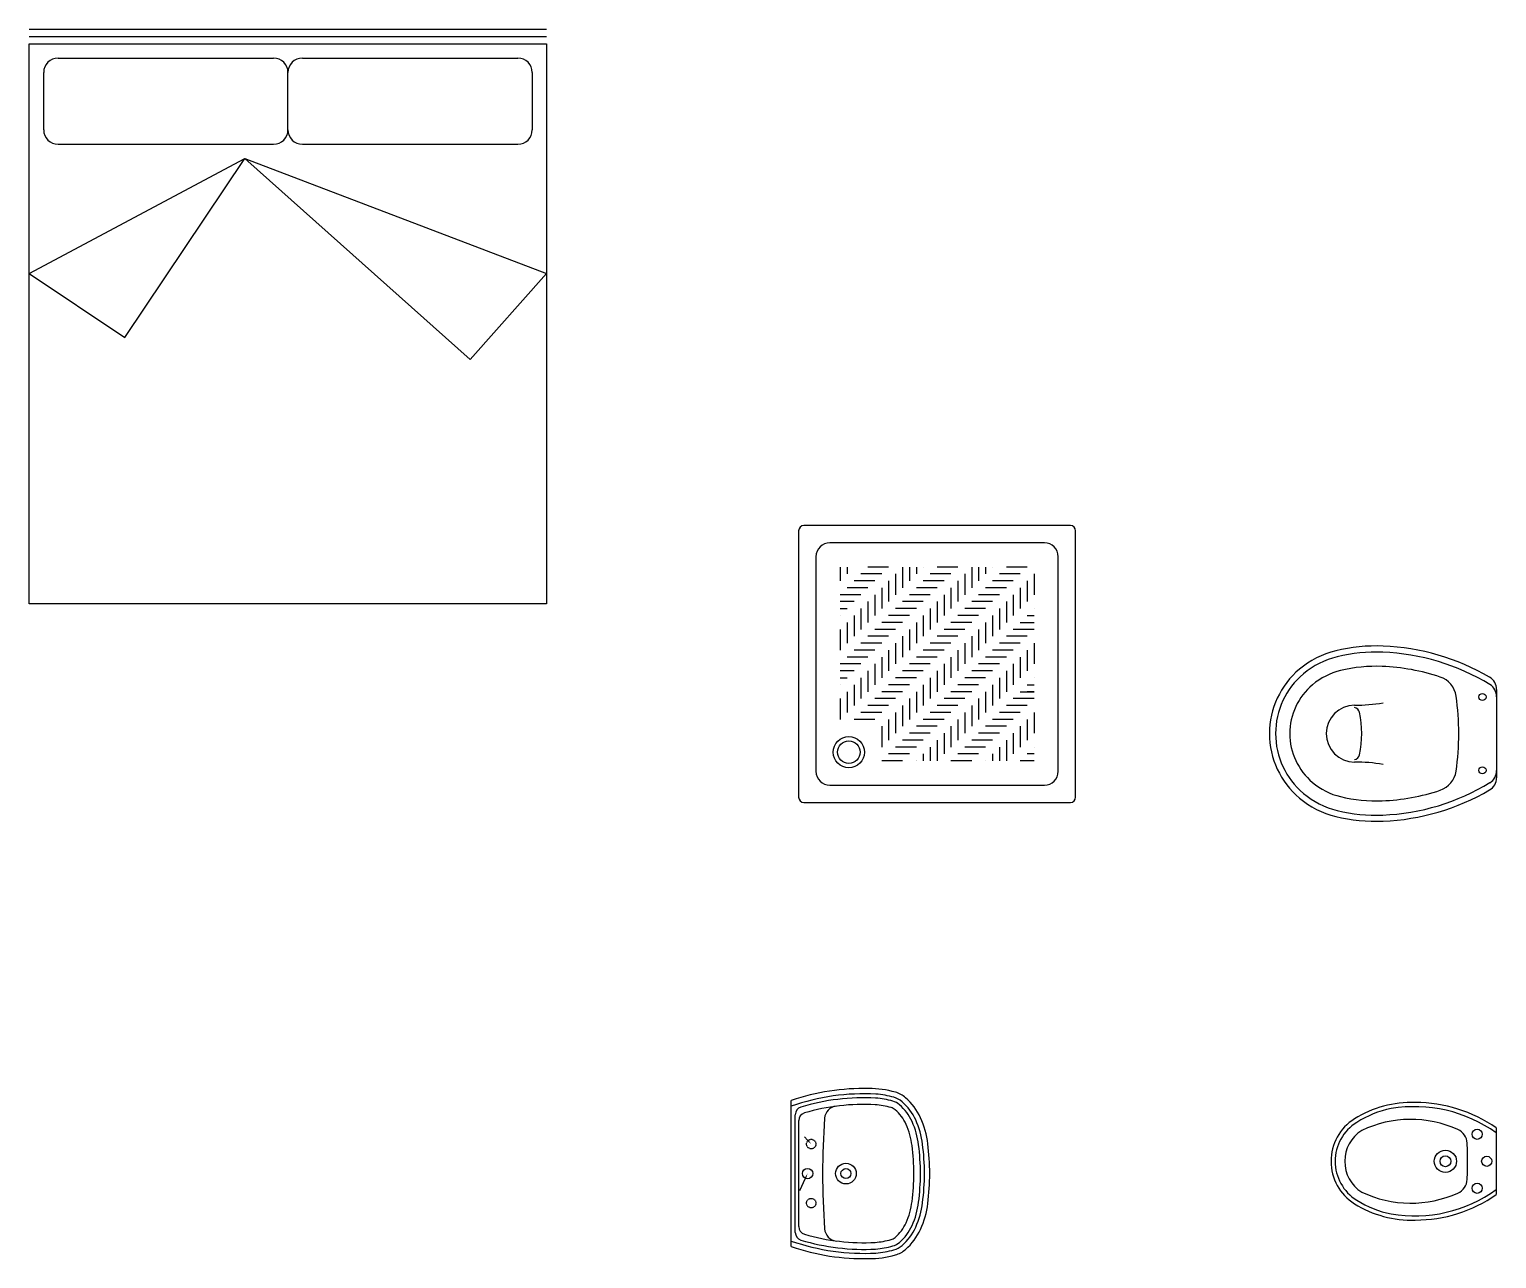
# Model space of a CAD drawing. Header units: inches. Extents: x 459 to 921, y 1140 to 1527.
import ezdxf

# ---------------------------------------------------------------- set-up
doc = ezdxf.new("R2010")
doc.units = ezdxf.units.IN
doc.header["$MEASUREMENT"] = 0
doc.linetypes.add('HIDDEN', pattern=[0.375, 0.25, -0.125])
doc.layers.add('arredi bagno', color=2, linetype='Continuous')

msp = doc.modelspace()

# ---------------------------------------------------------------- linework, layer by layer
at = {"layer": 'arredi bagno'}
for p, q in [((622.09, 1527.06), (459.42, 1527.06)), ((459.42, 1524.8), (622.09, 1524.8)), ((459.42, 1522.54), (622.09, 1522.54)), ((459.42, 1346.32), (459.42, 1522.54)), ((622.09, 1522.54), (622.09, 1346.32)), ((463.94, 1495.43), (463.94, 1513.51)), ((468.46, 1518.03), (536.24, 1518.03)), ((540.76, 1495.43), (540.76, 1513.51)), ((545.28, 1518.03), (613.06, 1518.03)), ((617.57, 1513.51), (617.57, 1495.43)), ((468.46, 1490.91), (536.24, 1490.91)), ((545.28, 1490.91), (613.06, 1490.91)), ((459.42, 1450.25), (527.2, 1486.4)), ((489.44, 1430.11), (527.2, 1486.4)), ((527.2, 1486.4), (622.09, 1450.25)), ((527.2, 1486.4), (598.04, 1423.26)), ((459.42, 1450.25), (489.44, 1430.11)), ((598.04, 1423.26), (622.09, 1450.25)), ((622.09, 1346.32), (459.42, 1346.32))]:
    msp.add_line(p, q, dxfattribs=at)
at = {"layer": 'arredi bagno', "linetype": 'Continuous'}
for p, q in [((786.8, 1371), (702.97, 1371)), ((701.34, 1369.36), (701.34, 1285.54)), ((788.43, 1285.54), (788.43, 1369.36)), ((706.78, 1361.2), (706.78, 1293.7)), ((778.63, 1365.55), (711.14, 1365.55)), ((782.99, 1293.7), (782.99, 1361.2)), ((714.4, 1357.93), (714.4, 1353.58)), ((716.58, 1357.93), (716.58, 1355.76)), ((729.64, 1357.93), (723.11, 1357.93)), ((734, 1357.93), (734, 1351.4)), ((736.18, 1357.93), (736.18, 1353.58)), ((738.35, 1357.93), (738.35, 1355.76)), ((751.42, 1357.93), (744.88, 1357.93)), ((755.77, 1357.93), (755.77, 1351.4)), ((757.95, 1357.93), (757.95, 1353.58)), ((760.13, 1357.93), (760.13, 1355.76)), ((773.19, 1357.93), (766.66, 1357.93)), ((725.29, 1353.58), (718.76, 1353.58)), ((727.47, 1355.76), (720.93, 1355.76)), ((729.64, 1353.58), (729.64, 1347.05)), ((731.82, 1355.76), (731.82, 1349.22)), ((747.06, 1353.58), (740.53, 1353.58)), ((749.24, 1355.76), (742.71, 1355.76)), ((751.42, 1353.58), (751.42, 1347.05)), ((753.59, 1355.76), (753.59, 1349.22)), ((768.84, 1353.58), (762.3, 1353.58)), ((771.01, 1355.76), (764.48, 1355.76)), ((773.19, 1353.58), (773.19, 1347.05)), ((775.37, 1355.76), (775.37, 1349.22)), ((720.93, 1349.22), (714.4, 1349.22)), ((723.11, 1351.4), (716.58, 1351.4)), ((725.29, 1349.22), (725.29, 1342.69)), ((727.47, 1351.4), (727.47, 1344.87)), ((742.71, 1349.22), (736.18, 1349.22)), ((744.88, 1351.4), (738.35, 1351.4)), ((747.06, 1349.22), (747.06, 1342.69)), ((749.24, 1351.4), (749.24, 1344.87)), ((764.48, 1349.22), (757.95, 1349.22)), ((766.66, 1351.4), (760.13, 1351.4)), ((768.84, 1349.22), (768.84, 1342.69)), ((771.01, 1351.4), (771.01, 1344.87)), ((718.76, 1347.05), (714.4, 1347.05)), ((714.4, 1344.87), (716.58, 1344.87)), ((720.93, 1344.87), (720.93, 1338.34)), ((723.11, 1347.05), (723.11, 1340.52)), ((738.35, 1344.87), (731.82, 1344.87)), ((740.53, 1347.05), (734, 1347.05)), ((742.71, 1344.87), (742.71, 1338.34)), ((744.88, 1347.05), (744.88, 1340.52)), ((760.13, 1344.87), (753.59, 1344.87)), ((762.3, 1347.05), (755.77, 1347.05)), ((764.48, 1344.87), (764.48, 1338.34)), ((766.66, 1347.05), (766.66, 1340.52)), ((714.4, 1338.34), (714.4, 1331.81)), ((716.58, 1340.52), (716.58, 1333.98)), ((718.76, 1342.69), (718.76, 1336.16)), ((731.82, 1338.34), (725.29, 1338.34)), ((734, 1340.52), (727.47, 1340.52)), ((736.18, 1342.69), (729.64, 1342.69)), ((736.18, 1338.34), (736.18, 1331.81)), ((738.35, 1340.52), (738.35, 1333.98)), ((740.53, 1342.69), (740.53, 1336.16)), ((753.59, 1338.34), (747.06, 1338.34)), ((755.77, 1340.52), (749.24, 1340.52)), ((757.95, 1342.69), (751.42, 1342.69)), ((757.95, 1338.34), (757.95, 1331.81)), ((760.13, 1340.52), (760.13, 1333.98)), ((762.3, 1342.69), (762.3, 1336.16)), ((775.37, 1338.34), (768.84, 1338.34)), ((771.01, 1340.52), (775.37, 1340.52)), ((773.19, 1342.69), (775.37, 1342.69)), ((727.47, 1333.98), (720.93, 1333.98)), ((729.64, 1336.16), (723.11, 1336.16)), ((731.82, 1333.98), (731.82, 1327.45)), ((734, 1336.16), (734, 1329.63)), ((749.24, 1333.98), (742.71, 1333.98)), ((751.42, 1336.16), (744.88, 1336.16)), ((753.59, 1333.98), (753.59, 1327.45)), ((755.77, 1336.16), (755.77, 1329.63)), ((771.01, 1333.98), (764.48, 1333.98)), ((773.19, 1336.16), (766.66, 1336.16)), ((775.37, 1333.98), (775.37, 1327.45)), ((723.11, 1329.63), (716.58, 1329.63)), ((725.29, 1331.81), (718.76, 1331.81)), ((727.47, 1329.63), (727.47, 1323.1)), ((729.64, 1331.81), (729.64, 1325.27)), ((744.88, 1329.63), (738.35, 1329.63)), ((747.06, 1331.81), (740.53, 1331.81)), ((749.24, 1329.63), (749.24, 1323.1)), ((751.42, 1331.81), (751.42, 1325.27)), ((766.66, 1329.63), (760.13, 1329.63)), ((768.84, 1331.81), (762.3, 1331.81)), ((771.01, 1329.63), (771.01, 1323.1)), ((773.19, 1331.81), (773.19, 1325.27)), ((720.93, 1327.45), (714.4, 1327.45)), ((718.76, 1325.27), (714.4, 1325.27)), ((723.11, 1325.27), (723.11, 1318.74)), ((725.29, 1327.45), (725.29, 1320.92)), ((740.53, 1325.27), (734, 1325.27)), ((742.71, 1327.45), (736.18, 1327.45)), ((744.88, 1325.27), (744.88, 1318.74)), ((747.06, 1327.45), (747.06, 1320.92)), ((762.3, 1325.27), (755.77, 1325.27)), ((764.48, 1327.45), (757.95, 1327.45)), ((766.66, 1325.27), (766.66, 1318.74)), ((768.84, 1327.45), (768.84, 1320.92)), ((714.4, 1323.1), (716.58, 1323.1)), ((718.76, 1320.92), (718.76, 1314.39)), ((720.93, 1323.1), (720.93, 1316.57)), ((736.18, 1320.92), (729.64, 1320.92)), ((738.35, 1323.1), (731.82, 1323.1)), ((740.53, 1320.92), (740.53, 1314.39)), ((742.71, 1323.1), (742.71, 1316.57)), ((757.95, 1320.92), (751.42, 1320.92)), ((760.13, 1323.1), (753.59, 1323.1)), ((762.3, 1320.92), (762.3, 1314.39)), ((764.48, 1323.1), (764.48, 1316.57)), ((773.19, 1320.92), (775.37, 1320.92)), ((714.4, 1316.57), (714.4, 1310.03)), ((716.58, 1318.74), (716.58, 1312.21)), ((731.82, 1316.57), (725.29, 1316.57)), ((734, 1318.74), (727.47, 1318.74)), ((736.18, 1316.57), (736.18, 1310.03)), ((738.35, 1318.74), (738.35, 1312.21)), ((753.59, 1316.57), (747.06, 1316.57)), ((755.77, 1318.74), (749.24, 1318.74)), ((757.95, 1316.57), (757.95, 1310.03)), ((760.13, 1318.74), (760.13, 1312.21)), ((775.37, 1316.57), (768.84, 1316.57)), ((771.01, 1318.74), (775.37, 1318.74)), ((775.37, 1318.74), (773.19, 1318.74)), ((920.84, 1319.42), (920.84, 1291.68)), ((727.47, 1312.21), (720.93, 1312.21)), ((729.64, 1314.39), (723.11, 1314.39)), ((731.82, 1312.21), (731.82, 1305.68)), ((734, 1314.39), (734, 1307.86)), ((749.24, 1312.21), (742.71, 1312.21)), ((751.42, 1314.39), (744.88, 1314.39)), ((753.59, 1312.21), (753.59, 1305.68)), ((755.77, 1314.39), (755.77, 1307.86)), ((771.01, 1312.21), (764.48, 1312.21)), ((773.19, 1314.39), (766.66, 1314.39)), ((775.37, 1312.21), (775.37, 1305.68)), ((725.29, 1310.03), (718.76, 1310.03)), ((727.47, 1307.86), (727.47, 1301.32)), ((729.64, 1310.03), (729.64, 1303.5)), ((744.88, 1307.86), (738.35, 1307.86)), ((747.06, 1310.03), (740.53, 1310.03)), ((749.24, 1307.86), (749.24, 1301.32)), ((751.42, 1310.03), (751.42, 1303.5)), ((766.66, 1307.86), (760.13, 1307.86)), ((768.84, 1310.03), (762.3, 1310.03)), ((771.01, 1307.86), (771.01, 1301.32)), ((773.19, 1310.03), (773.19, 1303.5)), ((738.35, 1301.32), (731.82, 1301.32)), ((740.53, 1303.5), (734, 1303.5)), ((742.71, 1305.68), (736.18, 1305.68)), ((742.71, 1301.32), (742.71, 1296.97)), ((744.88, 1303.5), (744.88, 1296.97)), ((747.06, 1305.68), (747.06, 1299.15)), ((760.13, 1301.32), (753.59, 1301.32)), ((762.3, 1303.5), (755.77, 1303.5)), ((764.48, 1305.68), (757.95, 1305.68)), ((764.48, 1301.32), (764.48, 1296.97)), ((766.66, 1303.5), (766.66, 1296.97)), ((768.84, 1305.68), (768.84, 1299.15)), ((734, 1296.97), (727.47, 1296.97)), ((736.18, 1299.15), (729.64, 1299.15)), ((740.53, 1299.15), (740.53, 1296.97)), ((755.77, 1296.97), (749.24, 1296.97)), ((757.95, 1299.15), (751.42, 1299.15)), ((762.3, 1299.15), (762.3, 1296.97)), ((775.37, 1296.97), (771.01, 1296.97)), ((775.37, 1299.15), (773.19, 1299.15)), ((711.14, 1289.35), (778.63, 1289.35)), ((702.97, 1283.91), (786.8, 1283.91)), ((699.04, 1144.18), (699.04, 1190.16)), ((700.29, 1148.65), (700.29, 1185.69)), ((701.38, 1150.5), (701.38, 1183.84)), ((920.72, 1181.53), (920.72, 1160.54)), ((704.16, 1177.68), (703.18, 1178.72)), ((703.44, 1165.66), (701.59, 1161.71))]:
    msp.add_line(p, q, dxfattribs=at)
at = {"layer": 'arredi bagno', "linetype": 'Continuous', "const_width": 0.0544}
for points in [[(718.76, 1357.96, 1), (718.76, 1357.91, 1)], [(740.53, 1357.96, 1), (740.53, 1357.91, 1)], [(762.3, 1357.96, 1), (762.3, 1357.91, 1)], [(714.4, 1342.72, 1), (714.4, 1342.67, 1)], [(775.37, 1344.9, 1), (775.37, 1344.84, 1)], [(714.4, 1320.95, 1), (714.4, 1320.89, 1)], [(775.37, 1323.12, 1), (775.37, 1323.07, 1)], [(775.37, 1301.35, 1), (775.37, 1301.3, 1)], [(738.35, 1297, 1), (738.35, 1296.94, 1)], [(760.13, 1297, 1), (760.13, 1296.94, 1)]]:
    msp.add_lwpolyline(points, format="xyb", close=True, dxfattribs=at)
at = {"layer": 'arredi bagno', "linetype": 'Continuous'}
for points in [[(699.04, 1144.18, 0.086853), (723.37, 1140.42, 0.068728), (731.76, 1141.58, 0.110772), (734.98, 1143.32, 0.10752), (739.67, 1149.62, 0.075986), (741.97, 1157.77, 0.028338), (742.6, 1167.17, 0.028338), (741.97, 1176.57, 0.075986), (739.67, 1184.72, 0.10752), (734.98, 1191.02, 0.110772), (731.76, 1192.76, 0.068728), (723.37, 1193.92, 0.086853), (699.04, 1190.16)], [(699.04, 1145.96, 0.098082), (725.65, 1142.18, 0.049202), (731.3, 1143.19, 0.110772), (733.88, 1144.58, 0.10752), (738.15, 1150.31, 0.075986), (740.31, 1157.97, 0.028287), (740.93, 1167.17, 0.028287), (740.31, 1176.37, 0.075986), (738.15, 1184.03, 0.10752), (733.88, 1189.76, 0.110772), (731.3, 1191.15, 0.049202), (725.65, 1192.16, 0.098082), (699.04, 1188.38, 0.099244)], [(920.72, 1181.53, 0.152933), (895.24, 1189.52, 0.149877), (876.13, 1184.37, 0.552856), (876.13, 1157.7, 0.149877), (895.24, 1152.55, 0.152933), (920.72, 1160.54)], [(920.72, 1179.96, 0.200046), (887.67, 1187.6, 0.090745), (876.82, 1183.27, 0.552856), (876.82, 1158.8, 0.090745), (887.67, 1154.47, 0.200046), (920.72, 1162.11, 0.189626)]]:
    msp.add_lwpolyline(points, format="xyb", dxfattribs=at)
for centre, radius in [((916.37, 1317.08), 1.12), ((717.12, 1299.69), 4.9), ((717.12, 1299.69), 3.54), ((916.37, 1294.01), 1.12), ((914.72, 1179.53), 1.6), ((904.73, 1171.03), 3.5), ((904.73, 1171.03), 1.7), ((917.72, 1171.03), 1.6), ((704.15, 1167.17), 1.63), ((716.22, 1167.17), 3.25), ((716.22, 1167.17), 1.58), ((914.72, 1162.54), 1.6)]:
    msp.add_circle(centre, radius, dxfattribs=at)
at = {"layer": 'arredi bagno', "linetype": 'HIDDEN'}
for centre in [(705.31, 1176.46), (705.31, 1157.88)]:
    msp.add_circle(centre, 1.49, dxfattribs=at)
at = {"layer": 'arredi bagno'}
for centre, start, end in [((468.46, 1513.51), 90, 180), ((536.24, 1513.51), 0, 90), ((545.28, 1513.51), 90, 180), ((613.06, 1513.51), 0, 90), ((468.46, 1495.43), 180, 270), ((536.24, 1495.43), 270, 0), ((545.28, 1495.43), 180, 270), ((613.06, 1495.43), 270, 0)]:
    msp.add_arc(centre, 4.52, start, end, dxfattribs=at)
at = {"layer": 'arredi bagno', "linetype": 'Continuous'}
for centre, radius, start, end in [((702.97, 1369.36), 1.63, 90, 180), ((786.8, 1369.36), 1.63, 0, 90), ((711.14, 1361.2), 4.35, 90, 180), ((778.63, 1361.2), 4.35, 0, 90), ((876.83, 1304.41), 27.97, 103.6608, 130.0908), ((876.83, 1304.41), 26.04, 103.6608, 130.0908), ((883, 1279.05), 54.08, 87.7604, 103.6608), ((883, 1279.05), 52.15, 87.7604, 103.6608), ((882.31, 1261.37), 69.84, 58.5949, 87.7604), ((882.31, 1261.37), 71.77, 59.5953, 87.7604), ((875.88, 1305.55), 26.49, 130.0908, 229.9092), ((875.88, 1305.55), 24.56, 130.0908, 229.9092), ((876.83, 1304.41), 21.57, 103.6608, 130.0908), ((883, 1279.05), 47.68, 87.7604, 103.6608), ((882.31, 1261.37), 65.37, 71.4714, 87.7604), ((875.88, 1305.55), 20.09, 130.0908, 229.9092), ((900.72, 1316.29), 7.44, 8.1989, 71.4714), ((916.37, 1319.42), 4.47, 0, 59.5953), ((916.37, 1317.16), 4.47, 0, 58.5949), ((876.18, 1368.44), 53.96, 270, 279.5273), ((826.13, 1305.55), 82.8, 351.8011, 8.1989), ((876.18, 1305.55), 8.93, 90, 270), ((875.75, 1311.81), 1.97, 12.6804, 77.3196), ((847.9, 1305.55), 30.52, 347.3196, 12.6804), ((875.75, 1299.28), 1.97, 282.6804, 347.3196), ((876.18, 1242.65), 53.96, 80.4727, 90), ((711.14, 1293.7), 4.35, 180, 270), ((778.63, 1293.7), 4.35, 270, 0), ((900.72, 1294.8), 7.44, 288.5286, 351.8011), ((916.37, 1293.93), 4.47, 301.4051, 0), ((876.83, 1306.68), 21.57, 229.9092, 256.3392), ((882.31, 1349.73), 65.37, 272.2396, 288.5286), ((882.31, 1349.73), 69.84, 272.2396, 301.4051), ((882.31, 1349.73), 71.77, 272.2396, 300.4047), ((916.37, 1291.68), 4.47, 300.4047, 0), ((702.97, 1285.54), 1.63, 180, 270), ((786.8, 1285.54), 1.63, 270, 0), ((876.83, 1306.68), 27.97, 229.9092, 256.3392), ((876.83, 1306.68), 26.04, 229.9092, 256.3392), ((883, 1332.05), 47.68, 256.3392, 272.2396), ((883, 1332.05), 54.08, 256.3392, 272.2396), ((883, 1332.05), 52.15, 256.3392, 272.2396), ((721.86, 1122.52), 68.49, 86.9033, 106.8188), ((723.37, 1162.99), 28, 74.2734, 85.5134), ((702.8, 1185.69), 2.51, 107.4991, 180), ((703.89, 1183.84), 2.51, 107.0307, 180), ((721.86, 1122.38), 66.54, 86.9315, 106.3309), ((713.67, 1184.26), 4.18, 97.4611, 175.746), ((723.37, 1162.99), 25.91, 74.2734, 85.4628), ((729.49, 1184.72), 3.34, 48.9894, 74.2734), ((729.49, 1184.72), 5.43, 48.9894, 74.2734), ((722.85, 1177.08), 13.47, 24.4419, 48.9894), ((722.85, 1177.08), 15.56, 24.4419, 48.9894), ((943.37, 1167.17), 234.51, 175.746, 184.254), ((714.16, 1173.13), 23.01, 7.0605, 24.4419), ((714.16, 1173.13), 25.1, 7.0605, 24.4419), ((893.84, 1148.19), 36.01, 65.7307, 115.3584), ((884.51, 1171.03), 11.45, 122.1275, 180), ((906.59, 1176.47), 5, 2.9536, 65.7307), ((801.31, 1171.03), 110.41, 0, 2.9536), ((659.39, 1166.35), 78.2, 0.6041, 7.0605), ((659.39, 1166.35), 80.29, 0.5884, 7.0605), ((884.51, 1171.03), 11.45, 180, 237.8725), ((801.31, 1171.03), 110.41, 357.0464, 0), ((659.39, 1168), 78.2, 352.9395, 359.3959), ((659.39, 1168), 80.29, 352.9395, 359.4116), ((906.59, 1165.6), 5, 294.2693, 357.0464), ((714.16, 1161.21), 23.01, 335.5581, 352.9395), ((893.84, 1193.88), 36.01, 244.6416, 294.2693), ((714.16, 1161.21), 25.1, 335.5581, 352.9395), ((703.89, 1150.5), 2.51, 180, 252.9693), ((713.67, 1150.09), 4.18, 184.254, 262.5389), ((722.85, 1157.26), 13.47, 311.0106, 335.5581), ((722.85, 1157.26), 15.56, 311.0106, 335.5581), ((702.8, 1148.65), 2.51, 180, 252.5009), ((721.86, 1211.82), 68.49, 253.1812, 273.0967), ((721.86, 1211.96), 66.54, 253.6691, 273.0685), ((723.37, 1171.35), 25.91, 274.5372, 285.7266), ((723.37, 1171.35), 28, 274.4866, 285.7266), ((729.49, 1149.63), 3.34, 285.7266, 311.0106), ((729.49, 1149.63), 5.43, 285.7266, 311.0106)]:
    msp.add_arc(centre, radius, start, end, dxfattribs=at)
for points in [[(704.36, 1177.87), (703.96, 1177.48), (705.31, 1176.46)], [(703.19, 1165.77), (703.69, 1165.54), (704.15, 1167.17)]]:
    msp.add_solid(points, dxfattribs=at)

doc.saveas('drawing.dxf')
